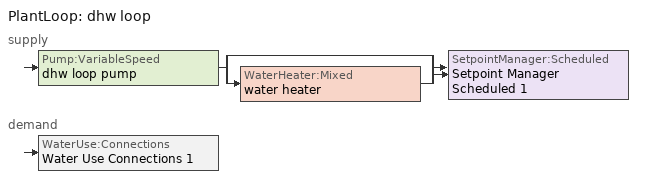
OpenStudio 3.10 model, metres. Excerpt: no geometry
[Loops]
PlantLoop 'dhw loop'
 supply: Pump:VariableSpeed 'dhw loop pump' > split
  | bypass
  | WaterHeater:Mixed 'water heater'
  join > SetpointManager:Scheduled 'Setpoint Manager Scheduled 1'
 demand: WaterUse:Connections 'Water Use Connections 1'
[ElectricEquipment:Definition] Design Level Calculation Method=EquipmentLevel
Name | Design Level {W} | Fraction Latent | Fraction Radiant | Fraction Lost
clothes washer | 1243.65 | 0.03 | 0.162 | 0.7
dishwasher | 724.42 | 0.3 | 0.18 | 0.4
[PlantLoop]
dhw loop: Fluid Type=Water; Glycol Concentration=0; Maximum Loop Flow Rate {m3/s}=0.01; Plant Loop Volume {m3}=0.003; Load Distribution Scheme=Optimal
[Sizing:Plant]
dhw loop: Loop Type=Heating; Design Loop Exit Temperature {C}=52.6667; Loop Design Temperature Difference {deltaC}=5.55556; Sizing Option=NonCoincident; Zone Timesteps in Averaging Window=1; Coincident Sizing Factor Mode=None
[Pump:VariableSpeed]
dhw loop pump: Rated Flow Rate {m3/s}=0.01; Rated Pump Head {Pa}=1; Rated Power Consumption {W}=0; Motor Efficiency=0.85; Fraction of Motor Inefficiencies to Fluid Stream=0; Coefficient 1 of the Part Load Performance Curve=0; Coefficient 2 of the Part Load Performance Curve=1; Coefficient 3 of the Part Load Performance Curve=0; Coefficient 4 of the Part Load Performance Curve=0; Minimum Flow Rate {m3/s}=0; Pump Control Type=Intermittent; Skin Loss Radiative Fraction=0.5; Design Power Sizing Method=PowerPerFlowPerPressure; Design Electric Power per Unit Flow Rate {W/(m3/s)}=348701.1; Design Shaft Power per Unit Flow Rate per Unit Head {W-s/m3-Pa}=1.28205; Design Minimum Flow Rate Fraction=0
[SetpointManager:Scheduled]
Setpoint Manager Scheduled 1: Control Variable=Temperature; Schedule=dhw temp
[WaterHeater:Mixed]
water heater: Tank Volume {m3}=0.170344; Setpoint Temperature Schedule=water heater setpoint; Deadband Temperature Difference {deltaC}=2; Maximum Temperature Limit {C}=99; Heater Control Type=Cycle; Heater Maximum Capacity {W}=5500.06; Heater Minimum Capacity {W}=0; Heater Fuel Type=Electricity; Heater Thermal Efficiency=1; Off Cycle Parasitic Fuel Consumption Rate {W}=0; Off Cycle Parasitic Fuel Type=Electricity; Off Cycle Parasitic Heat Fraction to Tank=0; On Cycle Parasitic Fuel Consumption Rate {W}=0; On Cycle Parasitic Fuel Type=Electricity; On Cycle Parasitic Heat Fraction to Tank=0; Ambient Temperature Indicator=ThermalZone; Ambient Temperature Thermal Zone=conditioned space; Off Cycle Loss Coefficient to Ambient Temperature {W/K}=8.53831; Off Cycle Loss Fraction to Thermal Zone=1; On Cycle Loss Coefficient to Ambient Temperature {W/K}=8.53831; On Cycle Loss Fraction to Thermal Zone=1; Use Side Effectiveness=1; Source Side Effectiveness=1; Use Side Design Flow Rate {m3/s}=autosize; Source Side Design Flow Rate {m3/s}=autosize; Indirect Water Heating Recovery Time {hr}=1.5; Source Side Flow Control Mode=IndirectHeatPrimarySetpoint
[WaterHeater:Sizing]
water heater: Design Mode=PeakDraw; Time Storage Can Meet Peak Draw {hr}=0.538503; Time for Tank Recovery {hr}=0; Nominal Tank Volume for Autosizing Plant Connections {m3}=1
[EnergyManagementSystem:Sensor] Output Variable or Output Meter Index Key=water heater
Name | Output Variable or Output Meter
water_heater_energy | Water Heater Electricity Rate
water_heater_on_cycle_parasitic | Water Heater On Cycle Parasitic Electricity Rate
water_heater_off_cycle_parasitic | Water Heater Off Cycle Parasitic Electricity Rate
[WaterUse:Connections]
Water Use Connections 1: Drain Water Heat Exchanger Type=None; Drain Water Heat Exchanger Destination=Plant; Water Use Equipment Name 1=dhw fixtures; Water Use Equipment Name 2=dhw distribution waste; Water Use Equipment Name 3=clothes washer; Water Use Equipment Name 4=dishwasher
[WaterUse:Equipment:Definition]
Name | Peak Flow Rate {m3/s} | Target Temperature Schedule
dhw fixtures | 1.79434e-05 | mixed water temperature schedule
dhw distribution waste | 6.16797e-06 | mixed water temperature schedule
clothes washer | 5.17561e-06
dishwasher | 5.01845e-06
[Schedule:Constant]
Name | Value
dhw temp; water heater setpoint | 52.6667
mixed water temperature schedule | 40.5556
[Schedule:File]
dishwasher: External File=External File 1; Column Number=7; Rows to Skip at Top=1; Number of Hours of Data=8760; Interpolate to Timestep=Yes; Minutes per Item=60; Translate File With Relative Path=Yes
